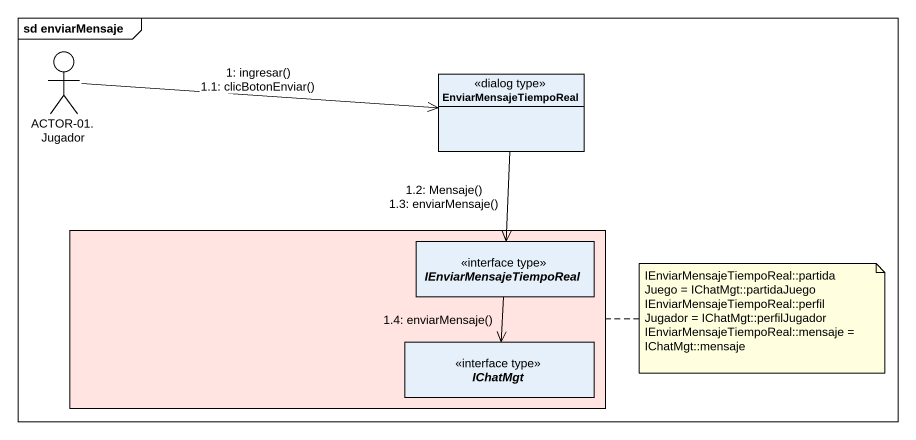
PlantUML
@startuml
mainframe sd enviarMensaje
allowmixing
hide circle
hide empty members
actor "ACTOR-01. Jugador" as ACTOR_01_Jugador
class EnviarMensajeTiempoReal <<dialog type>>
rectangle " " as rectangle1 #FFE4E1 {
  interface IEnviarMensajeTiempoReal <<interface type>>
  interface IChatMgt <<interface type>>
}
ACTOR_01_Jugador -right-> EnviarMensajeTiempoReal : 1: ingresar()\n1.1: clicBotonEnviar()
EnviarMensajeTiempoReal --> IEnviarMensajeTiempoReal : 1.2: Mensaje()\n1.3: enviarMensaje()
IEnviarMensajeTiempoReal --> IChatMgt : 1.4: enviarMensaje()
note right of rectangle1
  IEnviarMensajeTiempoReal::partidaJuego = IChatMgt::partidaJuego
  IEnviarMensajeTiempoReal::perfilJugador = IChatMgt::perfilJugador
  IEnviarMensajeTiempoReal::mensaje = IChatMgt::mensaje
end note
@enduml
